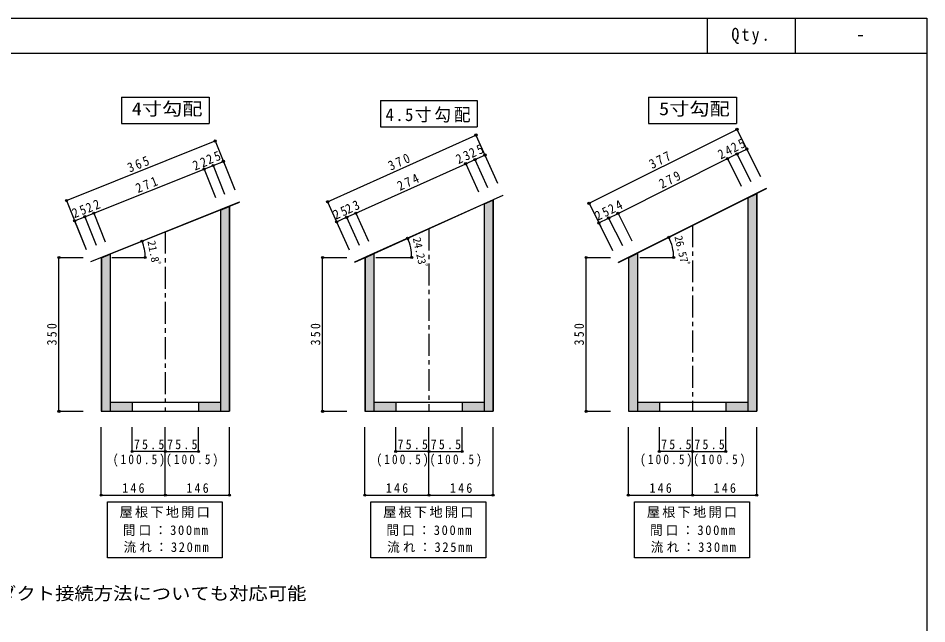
# Model space of a CAD drawing. Units: millimetres at full size, sheet at 1:10. Extents: x -6358 to 6082, y -1024 to 1786.
# Drawn here: x -186 to 1882, y 407 to 1786 of the extents above; entities that cross this region are included whole.
import ezdxf
from ezdxf.enums import TextEntityAlignment as Align

# ---------------------------------------------------------------- set-up
doc = ezdxf.new("R2010")
doc.units = ezdxf.units.MM
doc.header["$LTSCALE"] = 10
doc.header["$PDMODE"] = 32
doc.header["$PDSIZE"] = 5
doc.linetypes.add('CHAIN1', pattern=[8, 5, -1, 1, -1])
doc.layers.add('0-0', color=7, linetype='Continuous')
doc.layers.add('F-0', color=2, linetype='Continuous')
doc.styles.add('ＭＳ ゴシック', font='')
doc.styles.get('ＭＳ ゴシック').set_extended_font_data('MS Gothic')

msp = doc.modelspace()

# ---------------------------------------------------------------- linework, layer by layer
at = {"layer": '0-0'}
for p, q in [((49.16, 1606.59), (49.16, 1546.59)), ((639.16, 1598.68), (639.16, 1538.68)), ((639.16, 1598.68), (859.16, 1598.68)), ((859.16, 1598.68), (859.16, 1538.68)), ((1249.16, 1606.59), (1249.16, 1546.59)), ((49.16, 1546.59), (249.16, 1546.59)), ((639.16, 1538.68), (859.16, 1538.68)), ((1249.16, 1546.59), (1449.16, 1546.59)), ((1473.47, 1377.1), (1517.29, 1399.01)), ((1473.69, 1376.65), (1517.52, 1398.57)), ((1473.92, 1376.2), (1494.66, 1386.58)), ((1494.66, 1386.58), (1494.66, 891.85)), ((1495.16, 1387.39), (1495.16, 891.35)), ((1517.52, 1398.57), (1517.29, 1399.01)), ((274.54, 1350.44), (318.18, 1367.89)), ((274.73, 1349.98), (318.37, 1367.43)), ((318.37, 1367.43), (318.18, 1367.89)), ((873.98, 1363.78), (917.75, 1383.48)), ((874.18, 1363.33), (917.95, 1383.03)), ((874.39, 1362.87), (894.66, 1371.99)), ((894.66, 1371.99), (894.66, 891.85)), ((895.16, 1372.77), (895.16, 891.35)), ((917.95, 1383.03), (917.75, 1383.48)), ((1473.92, 1376.2), (1473.47, 1377.1)), ((1474.66, 1376.57), (1474.66, 891.85)), ((274.92, 1349.51), (274.54, 1350.44)), ((274.66, 1349.41), (294.66, 1357.41)), ((274.66, 1349.41), (274.66, 891.85)), ((294.66, 1357.41), (294.66, 891.85)), ((295.16, 1358.15), (295.16, 891.35)), ((309.41, 1363.85), (309.23, 1364.31)), ((874.39, 1362.87), (873.98, 1363.78)), ((874.66, 1362.99), (874.66, 891.85)), ((-20.06, 1232.07), (23.58, 1249.52)), ((3.16, 1241.35), (3.16, 891.35)), ((3.66, 1240.98), (3.66, 891.85)), ((3.69, 1241.03), (23.77, 1249.06)), ((23.77, 1249.06), (23.4, 1249.99)), ((23.66, 1249.01), (23.66, 891.85)), ((580.36, 1231.09), (624.13, 1250.79)), ((603.16, 1241.35), (603.16, 891.35)), ((603.66, 1241.03), (624.34, 1250.34)), ((603.66, 1241.03), (603.66, 891.85)), ((623.66, 1250.03), (623.66, 891.85)), ((624.34, 1250.34), (623.93, 1251.25)), ((1180.57, 1230.62), (1224.4, 1252.54)), ((1180.8, 1230.17), (1224.62, 1252.09)), ((1203.16, 1241.35), (1203.16, 891.35)), ((1203.66, 1241.05), (1224.85, 1251.64)), ((1203.66, 1241.05), (1203.66, 891.85)), ((1223.66, 1251.05), (1223.66, 891.85)), ((1224.85, 1251.64), (1224.4, 1252.54)), ((1180.8, 1230.17), (1180.57, 1230.62)), ((23.66, 911.85), (73.66, 911.85)), ((73.66, 911.85), (73.66, 891.35)), ((224.66, 911.85), (224.66, 891.35)), ((224.66, 911.85), (274.66, 911.85)), ((623.66, 911.85), (673.66, 911.85)), ((673.66, 911.85), (673.66, 891.35)), ((824.66, 911.85), (824.66, 891.35)), ((824.66, 911.85), (874.66, 911.85)), ((1223.66, 911.85), (1273.66, 911.85)), ((1273.66, 911.85), (1273.66, 891.35)), ((1424.66, 911.85), (1424.66, 891.35)), ((1424.66, 911.85), (1474.66, 911.85)), ((3.16, 891.35), (73.66, 891.35)), ((3.66, 891.85), (73.66, 891.85)), ((224.66, 891.85), (294.66, 891.85)), ((224.66, 891.35), (295.16, 891.35)), ((603.16, 891.35), (673.66, 891.35)), ((603.66, 891.85), (673.66, 891.85)), ((824.66, 891.85), (894.66, 891.85)), ((824.66, 891.35), (895.16, 891.35)), ((1203.16, 891.35), (1273.66, 891.35)), ((1203.66, 891.85), (1273.66, 891.85)), ((1424.66, 891.85), (1494.66, 891.85)), ((1424.66, 891.35), (1495.16, 891.35)), ((17.27, 558.01), (17.27, 685.32)), ((617.27, 558.01), (617.27, 685.32)), ((1217.27, 558.01), (1217.27, 685.32))]:
    msp.add_line(p, q, dxfattribs=at)
at = {"layer": '0-0', "color": 4}
for p, q in [((1113.48, 1364.78), (1450.2, 1533.17)), ((1450.2, 1533.17), (1503.87, 1425.85)), ((518.59, 1368.34), (856.19, 1520.27)), ((856.19, 1520.27), (905.44, 1410.84)), ((-75.76, 1371.34), (262.66, 1506.7)), ((262.66, 1506.7), (307.23, 1395.28)), ((853.91, 1464.41), (876.71, 1474.67)), ((876.71, 1474.67), (905.44, 1410.84)), ((1428.74, 1466.54), (1450.2, 1477.27)), ((1450.2, 1477.27), (1472.56, 1488.45)), ((1450.2, 1477.27), (1481.51, 1414.66)), ((1472.56, 1488.45), (1503.87, 1425.85)), ((237.59, 1442.82), (258.02, 1450.99)), ((258.02, 1450.99), (281.23, 1460.28)), ((258.02, 1450.99), (284.02, 1386)), ((281.23, 1460.28), (307.23, 1395.28)), ((582.89, 1342.44), (832.94, 1454.98)), ((832.94, 1454.98), (853.91, 1464.41)), ((832.94, 1454.98), (861.67, 1391.14)), ((853.91, 1464.41), (882.64, 1400.58)), ((1179.67, 1341.98), (1428.74, 1466.54)), ((1428.74, 1466.54), (1460.05, 1403.93)), ((-13.55, 1342.37), (237.59, 1442.82)), ((237.59, 1442.82), (263.59, 1377.83)), ((-75.76, 1371.34), (-31.2, 1259.92)), ((518.59, 1368.34), (567.84, 1258.91)), ((1224.4, 1252.54), (1473.47, 1377.1)), ((1224.62, 1252.09), (1473.69, 1376.65)), ((23.4, 1249.99), (274.54, 1350.44)), ((23.58, 1249.52), (274.73, 1349.98)), ((623.93, 1251.25), (873.98, 1363.78)), ((624.13, 1250.79), (874.18, 1363.33)), ((1113.48, 1364.78), (1167.15, 1257.45)), ((-57.19, 1324.92), (-33.98, 1334.2)), ((-57.19, 1324.92), (-31.2, 1259.92)), ((-33.98, 1334.2), (-13.55, 1342.37)), ((-33.98, 1334.2), (-7.98, 1269.21)), ((-13.55, 1342.37), (12.44, 1277.38)), ((539.11, 1322.74), (561.91, 1333)), ((561.91, 1333), (582.89, 1342.44)), ((561.91, 1333), (590.64, 1269.17)), ((582.89, 1342.44), (611.61, 1278.61)), ((1135.84, 1320.06), (1158.2, 1331.24)), ((1158.2, 1331.24), (1179.67, 1341.98)), ((1158.2, 1331.24), (1189.51, 1268.63)), ((1179.67, 1341.98), (1210.98, 1279.37)), ((539.11, 1322.74), (567.84, 1258.91)), ((1135.84, 1320.06), (1167.15, 1257.45)), ((626.08, 1251.67), (700.56, 1285.19)), ((1226.45, 1253), (1295.26, 1287.41)), ((25.81, 1250.42), (96.21, 1278.57)), ((-92.87, 1241.35), (-37.7, 1241.35)), ((-92.87, 891.35), (-92.87, 1241.35)), ((-92.87, 1241.35), (-37.7, 1241.35)), ((27.56, 1241.35), (103.38, 1241.35)), ((507.13, 1241.35), (562.3, 1241.35)), ((507.13, 891.35), (507.13, 1241.35)), ((507.13, 1241.35), (562.3, 1241.35)), ((628.29, 1241.35), (709.97, 1241.35)), ((1107.13, 1241.35), (1162.3, 1241.35)), ((1107.13, 891.35), (1107.13, 1241.35)), ((1107.13, 1241.35), (1162.3, 1241.35)), ((1229.2, 1241.35), (1306.13, 1241.35)), ((73.66, 911.85), (224.66, 911.85)), ((673.66, 911.85), (824.66, 911.85)), ((1273.66, 911.85), (1424.66, 911.85)), ((-92.87, 891.35), (-37.7, 891.35)), ((73.66, 891.35), (224.66, 891.35)), ((507.13, 891.35), (562.3, 891.35)), ((673.66, 891.35), (824.66, 891.35)), ((1107.13, 891.35), (1162.3, 891.35)), ((1273.66, 891.35), (1424.66, 891.35)), ((3.16, 700.4), (3.16, 855.13)), ((73.66, 799.75), (73.66, 855.13)), ((149.16, 700.4), (149.16, 855.13)), ((149.16, 799.75), (149.16, 855.13)), ((224.66, 799.75), (224.66, 855.13)), ((295.16, 700.4), (295.16, 855.13)), ((603.16, 700.4), (603.16, 855.13)), ((673.66, 799.75), (673.66, 855.13)), ((749.16, 700.4), (749.16, 855.13)), ((749.16, 799.75), (749.16, 855.13)), ((824.66, 799.75), (824.66, 855.13)), ((895.16, 700.4), (895.16, 855.13)), ((1203.16, 700.4), (1203.16, 855.13)), ((1273.66, 799.75), (1273.66, 855.13)), ((1349.16, 700.4), (1349.16, 855.13)), ((1349.16, 799.75), (1349.16, 855.13)), ((1424.66, 799.75), (1424.66, 855.13)), ((1495.16, 700.4), (1495.16, 855.13)), ((149.16, 799.75), (73.66, 799.75)), ((149.16, 799.75), (224.66, 799.75)), ((749.16, 799.75), (673.66, 799.75)), ((749.16, 799.75), (824.66, 799.75)), ((1349.16, 799.75), (1273.66, 799.75)), ((1349.16, 799.75), (1424.66, 799.75)), ((3.16, 700.4), (149.16, 700.4)), ((149.16, 700.4), (295.16, 700.4)), ((603.16, 700.4), (749.16, 700.4)), ((749.16, 700.4), (895.16, 700.4)), ((1203.16, 700.4), (1349.16, 700.4)), ((1349.16, 700.4), (1495.16, 700.4))]:
    msp.add_line(p, q, dxfattribs=at)
at = {"layer": '0-0', "color": 4, "linetype": 'CHAIN1'}
for p, q in [((749.16, 1307.61), (749.16, 891.35)), ((1349.16, 1314.93), (1349.16, 891.35)), ((149.16, 1300.29), (149.16, 891.35))]:
    msp.add_line(p, q, dxfattribs=at)
at = {"layer": '0-0'}
for points in [[(49.16, 1606.59), (249.16, 1606.59), (249.16, 1546.59)], [(1249.16, 1606.59), (1449.16, 1606.59), (1449.16, 1546.59)], [(-20.06, 1232.07), (-20.24, 1232.53), (23.4, 1249.99)], [(580.36, 1231.09), (580.15, 1231.55), (623.93, 1251.25)], [(17.27, 685.32), (278.68, 685.32), (278.68, 558.01), (17.27, 558.01)], [(617.27, 685.32), (878.68, 685.32), (878.68, 558.01), (617.27, 558.01)], [(1217.27, 685.32), (1478.68, 685.32), (1478.68, 558.01), (1217.27, 558.01)]]:
    msp.add_lwpolyline(points, dxfattribs=at)
at = {"layer": '0-0', "color": 4}
for centre, radius, end in [((603.16, 1241.35), 106.81, 24.23), ((1203.16, 1241.35), 102.97, 26.57), ((3.16, 1241.35), 100.22, 21.8)]:
    msp.add_arc(centre, radius, 0, end, dxfattribs=at)
at = {"layer": '0-0', "color": 5}
for p in [(1450.2, 1533.17), (856.19, 1520.27), (262.66, 1506.7), (1472.56, 1488.45), (876.71, 1474.67), (1428.74, 1466.54), (1450.2, 1477.27), (258.02, 1450.99), (281.23, 1460.28), (832.94, 1454.98), (853.91, 1464.41), (237.59, 1442.82), (-75.76, 1371.34), (518.59, 1368.34), (1113.48, 1364.78), (-13.55, 1342.37), (582.89, 1342.44), (1179.67, 1341.98), (-57.19, 1324.92), (-33.98, 1334.2), (539.11, 1322.74), (561.91, 1333), (1158.2, 1331.24), (1135.84, 1320.06), (700.56, 1285.19), (1295.26, 1287.41), (96.21, 1278.57), (-92.87, 1241.35), (103.38, 1241.35), (507.13, 1241.35), (709.97, 1241.35), (1107.13, 1241.35), (1306.13, 1241.35), (-92.87, 891.35), (507.13, 891.35), (1107.13, 891.35), (73.66, 799.75), (149.16, 799.75), (224.66, 799.75), (673.66, 799.75), (749.16, 799.75), (824.66, 799.75), (1273.66, 799.75), (1349.16, 799.75), (1424.66, 799.75), (3.16, 700.4), (149.16, 700.4), (295.16, 700.4), (603.16, 700.4), (749.16, 700.4), (895.16, 700.4), (1203.16, 700.4), (1349.16, 700.4), (1495.16, 700.4)]:
    msp.add_point(p, dxfattribs=at)
at = {"layer": '0-0'}
for points in [[(1494.66, 891.85), (1494.66, 1386.58), (1474.66, 1376.57)], [(894.66, 891.85), (894.66, 1371.99), (874.66, 1362.99)], [(1494.66, 891.85), (1474.66, 1376.57), (1474.66, 911.85)], [(294.66, 891.85), (294.66, 1357.41), (274.66, 1349.41)], [(294.66, 891.85), (274.66, 1349.41), (274.66, 911.85)], [(894.66, 891.85), (874.66, 1362.99), (874.66, 911.85)], [(3.66, 891.85), (23.66, 911.85), (23.66, 1249.01)], [(3.66, 891.85), (23.66, 1249.01), (3.66, 1240.98)], [(603.66, 891.85), (623.66, 911.85), (623.66, 1250.03)], [(603.66, 891.85), (623.66, 1250.03), (603.66, 1241.03)], [(1203.66, 891.85), (1223.66, 911.85), (1223.66, 1251.05)], [(1203.66, 891.85), (1223.66, 1251.05), (1203.66, 1241.05)], [(3.66, 891.85), (73.66, 891.85), (73.66, 911.85)], [(3.66, 891.85), (73.66, 911.85), (23.66, 911.85)], [(224.66, 911.85), (224.66, 891.85), (294.66, 891.85)], [(294.66, 891.85), (274.66, 911.85), (224.66, 911.85)], [(603.66, 891.85), (673.66, 891.85), (673.66, 911.85)], [(603.66, 891.85), (673.66, 911.85), (623.66, 911.85)], [(824.66, 911.85), (824.66, 891.85), (894.66, 891.85)], [(894.66, 891.85), (874.66, 911.85), (824.66, 911.85)], [(1203.66, 891.85), (1273.66, 891.85), (1273.66, 911.85)], [(1203.66, 891.85), (1273.66, 911.85), (1223.66, 911.85)], [(1424.66, 911.85), (1424.66, 891.85), (1494.66, 891.85)], [(1494.66, 891.85), (1474.66, 911.85), (1424.66, 911.85)]]:
    msp.add_solid(points, dxfattribs=at)
at = {"layer": 'F-0', "color": 5}
for p, q in [((1382.34, 1786.31), (1382.34, 1706.31)), ((1582.34, 1786.31), (1582.34, 1706.31)), ((1882.34, 1786.31), (1882.34, -1023.69)), ((-2157.66, 1706.31), (1882.34, 1706.31))]:
    msp.add_line(p, q, dxfattribs=at)
msp.add_lwpolyline([(-2157.66, -1023.69), (-2157.66, 1786.31), (1882.34, 1786.31)], dxfattribs=at)

# ---------------------------------------------------------------- texts
at = {"layer": '0-0', "style": 'ＭＳ ゴシック'}
for s, width, p in [('4寸勾配', 1.15, (72.91, 1556.59)), ('5寸勾配', 1.15, (1272.91, 1556.59)), ('※これ以外の勾配、寸法、ダクト接続方法についても対応可能', 1.1, (-761.87, 453.22))]:
    msp.add_text(s, height=29.33, dxfattribs=dict(at, width=width)).set_placement(p, align=Align.BOTTOM_LEFT)
at = {"layer": '0-0', "color": 4, "style": 'ＭＳ ゴシック'}
for s, rotation, p in [('24.23ﾟ', 282.115, (707.02, 1284.08)), ('26.57ﾟ', 283.285, (1302.38, 1287.58)), ('21.8ﾟ', 280.9, (103.11, 1277.15))]:
    msp.add_text(s, height=18.33, rotation=rotation, dxfattribs=at).set_placement(p, align=Align.BOTTOM_LEFT)
at = {"layer": '0-0', "attachment_point": 7, "style": 'ＭＳ ゴシック'}
for s, insert, char_height in [('\\T1.17;\\W0.95;4.5寸勾配', (650.41, 1548.68), 29.33), ('\\T1.38;\\W0.9;75.5', (77.66, 804.75), 21.99), ('\\T1.38;\\W0.9;75.5', (153.16, 804.75), 21.99), ('\\T1.38;\\W0.9;75.5', (677.66, 804.75), 21.99), ('\\T1.38;\\W0.9;75.5', (753.16, 804.75), 21.99), ('\\T1.38;\\W0.9;75.5', (1277.66, 804.75), 21.99), ('\\T1.38;\\W0.9;75.5', (1353.16, 804.75), 21.99), ('\\T1.39;\\W0.85;(100.5)', (29.67, 765.21), 21.99), ('\\T1.39;\\W0.85;(100.5)', (150.76, 765.21), 21.99), ('\\T1.39;\\W0.85;(100.5)', (629.67, 765.21), 21.99), ('\\T1.39;\\W0.85;(100.5)', (750.76, 765.21), 21.99), ('\\T1.39;\\W0.85;(100.5)', (1229.67, 765.21), 21.99), ('\\T1.39;\\W0.85;(100.5)', (1350.76, 765.21), 21.99), ('\\T1.38;\\W0.9;146', (51.16, 705.4), 21.99), ('\\T1.38;\\W0.9;146', (197.16, 705.4), 21.99), ('\\T1.38;\\W0.9;146', (651.16, 705.4), 21.99), ('\\T1.38;\\W0.9;146', (797.16, 705.4), 21.99), ('\\T1.38;\\W0.9;146', (1251.16, 705.4), 21.99), ('\\T1.38;\\W0.9;146', (1397.16, 705.4), 21.99), ('\\T1.17;屋根下地開口', (45, 648.48), 21.99), ('\\T1.17;屋根下地開口', (645, 648.48), 21.99), ('\\T1.17;屋根下地開口', (1245, 648.48), 21.99), ('\\T1.26;\\W0.95;間口：300mm', (52.41, 607.37), 21.99), ('\\T1.26;\\W0.95;間口：300mm', (652.41, 607.37), 21.99), ('\\T1.26;\\W0.95;間口：300mm', (1252.41, 607.37), 21.99), ('\\T1.26;\\W0.95;流れ：320mm', (54.14, 568.92), 21.99), ('\\T1.26;\\W0.95;流れ：325mm', (654.14, 568.92), 21.99), ('\\T1.26;\\W0.95;流れ：330mm', (1254.14, 568.92), 21.99)]:
    msp.add_mtext(s, dxfattribs=dict(at, insert=insert, char_height=char_height))
at = {"layer": '0-0', "char_height": 21.99, "attachment_point": 7, "style": 'ＭＳ ゴシック'}
for s, insert, rotation in [('\\T1.36;\\W0.9;25', (1443.55, 1479.72), 26.57), ('\\T1.36;\\W0.9;25', (846.93, 1467.41), 24.23), ('\\T1.36;\\W0.9;24', (1413.42, 1464.39), 26.57), ('\\T1.37;\\W0.9;365', (68.38, 1434.38), 21.8), ('\\T1.36;\\W0.9;22', (216.82, 1439.18), 21.8), ('\\T1.36;\\W0.9;25', (248.3, 1452.77), 21.8), ('\\T1.38;\\W0.9;370', (662.54, 1438.6), 24.23), ('\\T1.36;\\W0.9;23', (816.59, 1453.46), 24.23), ('\\T1.37;\\W0.9;377', (1257.24, 1442.26), 26.57), ('\\T1.37;\\W0.9;274', (683.06, 1393.01), 24.23), ('\\T1.37;\\W0.9;279', (1279.61, 1397.55), 26.57), ('\\T1.38;\\W0.9;271', (86.95, 1387.96), 21.8), ('\\T1.36;\\W0.9;22', (-26.28, 1342.82), 21.8), ('\\T1.36;\\W0.9;23', (565.08, 1339.98), 24.23), ('\\T1.36;\\W0.9;24', (1164.03, 1339.86), 26.57), ('\\T1.36;\\W0.9;25', (-57.67, 1330.33), 21.8), ('\\T1.36;\\W0.9;25', (537.25, 1326.96), 24.23), ('\\T1.36;\\W0.9;25', (1133.66, 1324.43), 26.57), ('\\T1.38;\\W0.9;350', (-97.87, 1041.35), 90), ('\\T1.38;\\W0.9;350', (502.13, 1041.35), 90), ('\\T1.38;\\W0.9;350', (1102.13, 1041.35), 90)]:
    msp.add_mtext(s, dxfattribs=dict(at, insert=insert, rotation=rotation))
at = {"layer": 'F-0', "color": 7, "style": 'ＭＳ ゴシック'}
msp.add_text('-', height=29.33, dxfattribs=at).set_placement((1721.34, 1726.31), align=Align.BOTTOM_LEFT)
at = {"layer": 'F-0', "color": 7, "insert": (1437.59, 1726.31), "char_height": 29.33, "attachment_point": 7, "style": 'ＭＳ ゴシック'}
msp.add_mtext('\\T1.28;\\W0.9;Qty.', dxfattribs=at)
msp.add_mtext('\\T1.28;\\W0.9;Qty.', dxfattribs=at)

doc.saveas('drawing.dxf')
